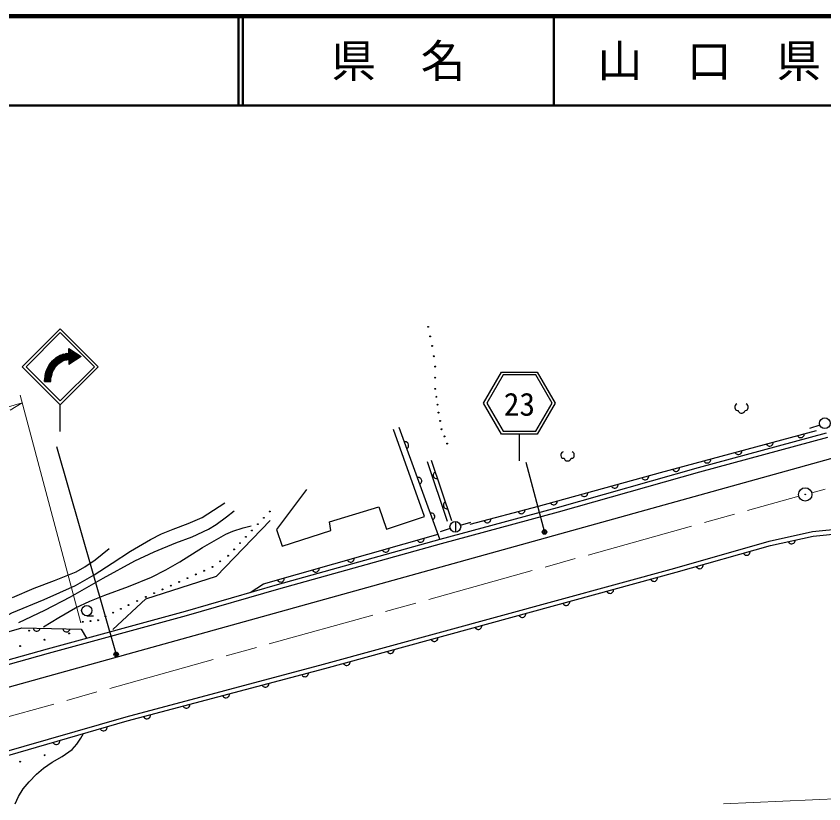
# Model space of a CAD drawing. Units: millimetres, scale not verified. Extents: x 40000 to 680000, y 20000 to 380000.
# Drawn here: x 272903 to 363184, y 291952 to 380000 of the extents above; entities that cross this region are included whole.
import ezdxf
from ezdxf.enums import TextEntityAlignment as Align

# ---------------------------------------------------------------- set-up
doc = ezdxf.new("R2010")
doc.units = ezdxf.units.MM
doc.header["$LTSCALE"] = 1000
doc.linetypes.add('CHAIN', pattern=[18.5, 12, -1.5, 3.5, -1.5])
for name, color, linetype, lineweight in [('M-BGD', 7, 'Continuous', 25), ('M-BMK', 2, 'CHAIN', 13), ('M-BMK-SRVR', 3, 'Continuous', 25), ('M-STR-HTXT', 7, 'Continuous', 13), ('M-STR-STRC', 7, 'Continuous', 25), ('M-TTL', 2, 'Continuous', 140), ('M-TTL-LINE', 7, 'Continuous', 50)]:
    doc.layers.add(name, color=color, linetype=linetype, lineweight=lineweight)
doc.layers.add('M-TTL-TXT', color=7, linetype='Continuous')
doc.styles.add('ＭＳ ゴシック', font='')
doc.styles.get('ＭＳ ゴシック').set_extended_font_data('MS Gothic')

msp = doc.modelspace()

# ---------------------------------------------------------------- linework, layer by layer
at = {"layer": 'M-BGD'}
for p, q in [((353262, 336474), (353232, 336354)), ((353232, 336354), (353232, 336234)), ((353232, 336234), (353262, 336114)), ((353352, 336594), (353262, 336474)), ((353262, 336114), (353322, 336024)), ((353322, 336024), (353412, 335964)), ((353472, 336654), (353352, 336594)), ((353412, 335964), (353532, 335934)), ((353532, 335934), (353592, 335934)), ((353592, 335934), (353622, 335844)), ((354342, 335844), (354372, 335934)), ((354372, 335934), (354432, 335934)), ((354432, 335934), (354552, 335964)), ((354612, 336594), (354492, 336654)), ((354552, 335964), (354642, 336024)), ((354702, 336474), (354612, 336594)), ((354642, 336024), (354702, 336114)), ((354732, 336354), (354702, 336474)), ((354702, 336114), (354732, 336234)), ((354732, 336234), (354732, 336354)), ((353622, 335844), (353682, 335754)), ((353682, 335754), (353802, 335664)), ((353802, 335664), (353922, 335634)), ((353922, 335634), (354042, 335634)), ((354042, 335634), (354132, 335664)), ((354132, 335664), (354252, 335724)), ((354252, 335724), (354312, 335784)), ((354312, 335784), (354342, 335844)), ((362726, 334295), (361593, 333901)), ((318546, 324090), (315081, 333802)), ((320279, 321543), (315706, 334030)), ((344933, 328981), (362359, 333699)), ((349177, 329557), (363498, 333425)), ((360915, 333043), (360971, 333141)), ((360971, 333141), (360996, 333231)), ((360996, 333231), (361002, 333332)), ((316398, 332418), (316297, 332415)), ((316490, 332400), (316398, 332418)), ((316592, 332353), (316490, 332400)), ((316665, 332294), (316592, 332353)), ((316728, 332215), (316665, 332294)), ((349310, 329076), (363618, 332940)), ((357486, 332197), (357511, 332287)), ((357511, 332287), (357517, 332388)), ((360230, 333123), (360286, 333038)), ((360286, 333038), (360353, 332974)), ((360353, 332974), (360451, 332917)), ((360451, 332917), (360541, 332892)), ((360541, 332892), (360642, 332886)), ((360642, 332886), (360766, 332920)), ((360766, 332920), (360850, 332976)), ((360850, 332976), (360915, 333043)), ((316572, 331664), (316651, 331727)), ((316651, 331727), (316710, 331799)), ((316710, 331799), (316757, 331902)), ((316772, 332095), (316728, 332215)), ((316757, 331902), (316775, 331993)), ((316775, 331993), (316772, 332095)), ((354001, 331254), (354026, 331344)), ((354026, 331344), (354032, 331445)), ((356745, 332179), (356801, 332095)), ((356801, 332095), (356868, 332030)), ((356868, 332030), (356966, 331974)), ((356966, 331974), (357056, 331948)), ((357056, 331948), (357157, 331943)), ((357157, 331943), (357281, 331976)), ((357281, 331976), (357365, 332032)), ((357365, 332032), (357429, 332099)), ((357429, 332099), (357486, 332197)), ((333818, 331117), (333788, 330997)), ((333788, 330997), (333788, 330877)), ((333788, 330877), (333818, 330757)), ((333908, 331237), (333818, 331117)), ((333818, 330757), (333878, 330667)), ((333878, 330667), (333968, 330607)), ((334028, 331297), (333908, 331237)), ((333968, 330607), (334088, 330577)), ((334088, 330577), (334148, 330577)), ((334148, 330577), (334178, 330487)), ((334178, 330487), (334238, 330397)), ((334868, 330427), (334898, 330487)), ((334898, 330487), (334928, 330577)), ((334928, 330577), (334988, 330577)), ((334988, 330577), (335108, 330607)), ((335168, 331237), (335048, 331297)), ((335108, 330607), (335198, 330667)), ((335258, 331117), (335168, 331237)), ((335198, 330667), (335258, 330757)), ((335288, 330997), (335258, 331117)), ((335258, 330757), (335288, 330877)), ((335288, 330877), (335288, 330997)), ((350541, 330400), (350547, 330501)), ((353260, 331236), (353316, 331151)), ((353316, 331151), (353383, 331087)), ((353383, 331087), (353481, 331030)), ((353481, 331030), (353571, 331005)), ((353571, 331005), (353672, 330999)), ((353672, 330999), (353795, 331032)), ((353795, 331032), (353880, 331088)), ((353880, 331088), (353944, 331156)), ((353944, 331156), (354001, 331254)), ((318830, 330218), (321084, 323566)), ((319303, 330364), (321556, 323639)), ((333408, 325060), (349177, 329557)), ((334238, 330397), (334358, 330307)), ((334358, 330307), (334478, 330277)), ((334478, 330277), (334598, 330277)), ((334598, 330277), (334688, 330307)), ((334688, 330307), (334808, 330367)), ((334808, 330367), (334868, 330427)), ((347056, 329456), (347061, 329558)), ((349774, 330292), (349830, 330208)), ((349830, 330208), (349898, 330143)), ((349898, 330143), (349996, 330087)), ((349996, 330087), (350086, 330061)), ((350086, 330061), (350187, 330055)), ((350187, 330055), (350310, 330089)), ((350310, 330089), (350394, 330145)), ((350394, 330145), (350459, 330212)), ((350459, 330212), (350515, 330310)), ((350515, 330310), (350541, 330400)), ((319547, 328829), (319527, 328738)), ((319527, 328738), (319527, 328636)), ((319527, 328636), (319568, 328515)), ((319598, 328930), (319547, 328829)), ((319658, 329001), (319598, 328930)), ((319739, 329062), (319658, 329001)), ((331299, 325238), (344933, 328981)), ((333541, 324579), (349310, 329076)), ((346289, 329348), (346345, 329264)), ((346345, 329264), (346412, 329199)), ((346412, 329199), (346511, 329143)), ((346511, 329143), (346600, 329118)), ((346600, 329118), (346701, 329112)), ((346701, 329112), (346825, 329145)), ((346825, 329145), (346909, 329201)), ((346909, 329201), (346974, 329269)), ((346974, 329269), (347030, 329367)), ((347030, 329367), (347056, 329456)), ((317856, 328437), (317755, 328434)), ((317948, 328419), (317856, 328437)), ((318050, 328372), (317948, 328419)), ((318030, 327683), (318109, 327746)), ((318123, 328313), (318050, 328372)), ((318109, 327746), (318168, 327818)), ((318186, 328234), (318123, 328313)), ((318168, 327818), (318215, 327921)), ((318230, 328114), (318186, 328234)), ((318215, 327921), (318233, 328013)), ((318233, 328013), (318230, 328114)), ((319568, 328515), (319629, 328434)), ((319629, 328434), (319700, 328374)), ((319700, 328374), (319801, 328323)), ((319801, 328323), (319892, 328303)), ((319892, 328303), (319993, 328303)), ((342843, 328407), (342899, 328323)), ((342899, 328323), (342966, 328259)), ((342966, 328259), (343065, 328203)), ((343065, 328203), (343155, 328178)), ((343155, 328178), (343256, 328172)), ((343256, 328172), (343379, 328206)), ((343379, 328206), (343463, 328263)), ((343463, 328263), (343528, 328330)), ((343528, 328330), (343584, 328428)), ((343584, 328428), (343609, 328518)), ((343609, 328518), (343614, 328619)), ((305368, 327100), (302017, 322613)), ((339434, 327472), (339490, 327388)), ((339490, 327388), (339558, 327323)), ((339558, 327323), (339656, 327267)), ((339656, 327267), (339746, 327242)), ((339746, 327242), (339847, 327237)), ((339847, 327237), (339971, 327271)), ((339971, 327271), (340055, 327327)), ((340055, 327327), (340119, 327394)), ((340119, 327394), (340175, 327493)), ((340175, 327493), (340200, 327582)), ((340200, 327582), (340206, 327683)), ((336026, 326536), (336082, 326452)), ((336082, 326452), (336149, 326387)), ((336149, 326387), (336248, 326331)), ((336248, 326331), (336338, 326306)), ((336338, 326306), (336439, 326301)), ((336439, 326301), (336562, 326335)), ((336562, 326335), (336646, 326391)), ((336646, 326391), (336711, 326459)), ((336711, 326459), (336767, 326557)), ((336767, 326557), (336792, 326647)), ((336792, 326647), (336797, 326748)), ((307924, 323465), (313434, 325169)), ((313434, 325169), (314286, 322670)), ((320308, 321552), (333408, 325060)), ((320674, 325466), (320654, 325375)), ((320654, 325375), (320654, 325274)), ((320654, 325274), (320695, 325153)), ((320724, 325568), (320674, 325466)), ((320695, 325153), (320756, 325072)), ((320785, 325638), (320724, 325568)), ((320756, 325072), (320827, 325011)), ((320866, 325699), (320785, 325638)), ((323665, 323203), (331299, 325238)), ((332617, 325600), (332673, 325516)), ((332673, 325516), (332741, 325452)), ((332741, 325452), (332839, 325396)), ((332839, 325396), (332929, 325371)), ((332929, 325371), (333030, 325365)), ((333030, 325365), (333154, 325399)), ((333154, 325399), (333238, 325455)), ((333238, 325455), (333302, 325523)), ((333302, 325523), (333358, 325621)), ((333358, 325621), (333383, 325711)), ((333383, 325711), (333389, 325812)), ((319314, 324456), (319213, 324453)), ((319406, 324438), (319314, 324456)), ((319508, 324391), (319406, 324438)), ((319581, 324332), (319508, 324391)), ((319644, 324253), (319581, 324332)), ((319688, 324133), (319644, 324253)), ((319691, 324032), (319688, 324133)), ((320440, 321069), (333541, 324579)), ((320827, 325011), (320928, 324961)), ((320928, 324961), (321019, 324941)), ((321019, 324941), (321120, 324941)), ((329004, 324626), (329059, 324542)), ((329059, 324542), (329126, 324477)), ((329126, 324477), (329224, 324420)), ((329224, 324420), (329314, 324394)), ((329314, 324394), (329415, 324388)), ((329415, 324388), (329539, 324421)), ((329539, 324421), (329623, 324477)), ((329623, 324477), (329688, 324544)), ((329688, 324544), (329745, 324642)), ((329745, 324642), (329770, 324731)), ((329770, 324731), (329777, 324832)), ((295289, 317400), (301287, 323625)), ((308094, 322499), (307924, 323465)), ((314286, 322670), (318546, 324090)), ((319488, 323702), (319567, 323765)), ((319567, 323765), (319626, 323837)), ((319626, 323837), (319673, 323940)), ((319673, 323940), (319691, 324032)), ((321993, 323520), (321993, 322320)), ((322568, 323093), (323717, 323438)), ((325187, 323608), (325242, 323524)), ((325242, 323524), (325309, 323459)), ((325309, 323459), (325407, 323402)), ((325407, 323402), (325497, 323377)), ((325497, 323377), (325598, 323370)), ((325598, 323370), (325722, 323403)), ((325722, 323403), (325806, 323459)), ((325806, 323459), (325871, 323526)), ((325871, 323526), (325928, 323624)), ((325928, 323624), (325954, 323714)), ((325954, 323714), (325960, 323815)), ((302017, 322613), (302642, 320739)), ((302642, 320739), (308094, 322499)), ((321424, 322731), (320286, 322351)), ((357080, 321305), (361916, 322380)), ((361916, 322380), (368091, 323006)), ((361995, 321885), (368119, 322507)), ((300540, 316536), (320080, 322087)), ((302113, 316467), (320308, 321552)), ((317741, 321422), (317798, 321339)), ((318426, 321351), (318482, 321450)), ((318482, 321450), (318506, 321540)), ((318506, 321540), (318510, 321641)), ((357203, 320820), (361995, 321885)), ((359979, 321339), (359990, 321440)), ((302250, 315986), (320440, 321069)), ((314598, 320430), (314603, 320531)), ((317798, 321339), (317866, 321275)), ((317866, 321275), (317965, 321220)), ((317965, 321220), (318055, 321196)), ((318055, 321196), (318156, 321191)), ((318156, 321191), (318279, 321226)), ((318279, 321226), (318363, 321283)), ((318363, 321283), (318426, 321351)), ((346535, 318315), (357080, 321305)), ((346669, 317833), (357203, 320820)), ((359209, 321266), (359261, 321179)), ((359261, 321179), (359325, 321112)), ((359325, 321112), (359420, 321051)), ((359420, 321051), (359509, 321021)), ((359509, 321021), (359610, 321011)), ((359610, 321011), (359734, 321039)), ((359734, 321039), (359821, 321091)), ((359821, 321091), (359889, 321155)), ((359889, 321155), (359950, 321250)), ((359950, 321250), (359979, 321339)), ((313833, 320312), (313890, 320229)), ((313890, 320229), (313958, 320165)), ((313958, 320165), (314057, 320110)), ((314057, 320110), (314147, 320085)), ((314147, 320085), (314248, 320081)), ((314248, 320081), (314371, 320116)), ((314371, 320116), (314455, 320173)), ((314455, 320173), (314519, 320241)), ((314519, 320241), (314574, 320340)), ((314574, 320340), (314598, 320430)), ((354185, 319964), (354242, 319881)), ((354242, 319881), (354310, 319817)), ((354310, 319817), (354408, 319762)), ((354408, 319762), (354498, 319737)), ((354498, 319737), (354600, 319733)), ((354600, 319733), (354723, 319768)), ((354723, 319768), (354806, 319825)), ((354806, 319825), (354870, 319893)), ((354870, 319893), (354925, 319992)), ((354925, 319992), (354950, 320082)), ((354950, 320082), (354954, 320183)), ((309925, 319202), (309982, 319118)), ((309982, 319118), (310050, 319054)), ((310050, 319054), (310149, 318999)), ((310149, 318999), (310239, 318975)), ((310239, 318975), (310340, 318970)), ((310340, 318970), (310463, 319005)), ((310463, 319005), (310547, 319062)), ((310547, 319062), (310611, 319131)), ((310611, 319131), (310666, 319229)), ((310666, 319229), (310690, 319319)), ((310690, 319319), (310695, 319420)), ((306017, 318092), (306074, 318008)), ((306074, 318008), (306142, 317944)), ((306142, 317944), (306241, 317889)), ((306241, 317889), (306331, 317865)), ((306331, 317865), (306432, 317860)), ((306432, 317860), (306555, 317895)), ((306555, 317895), (306639, 317952)), ((306639, 317952), (306703, 318020)), ((306703, 318020), (306758, 318119)), ((306758, 318119), (306782, 318209)), ((306782, 318209), (306787, 318310)), ((307267, 307577), (346535, 318315)), ((307398, 307094), (346669, 317833)), ((348918, 318471), (348975, 318387)), ((348975, 318387), (349043, 318323)), ((349043, 318323), (349141, 318268)), ((349141, 318268), (349232, 318244)), ((349232, 318244), (349333, 318239)), ((349333, 318239), (349456, 318274)), ((349456, 318274), (349539, 318331)), ((349539, 318331), (349603, 318399)), ((349603, 318399), (349658, 318498)), ((349658, 318498), (349683, 318588)), ((349683, 318588), (349687, 318689)), ((287383, 314855), (295289, 317400)), ((302109, 316981), (302166, 316898)), ((302166, 316898), (302234, 316834)), ((302731, 316842), (302795, 316910)), ((302795, 316910), (302850, 317009)), ((302850, 317009), (302874, 317099)), ((302874, 317099), (302879, 317200)), ((343829, 317057), (343885, 316972)), ((343885, 316972), (343952, 316908)), ((343952, 316908), (344051, 316852)), ((344365, 316855), (344449, 316911)), ((344449, 316911), (344514, 316979)), ((344514, 316979), (344570, 317077)), ((344570, 317077), (344595, 317167)), ((344595, 317167), (344600, 317268)), ((291820, 313486), (302113, 316467)), ((291955, 313005), (302250, 315986)), ((299060, 315583), (300540, 316536)), ((302234, 316834), (302333, 316779)), ((302333, 316779), (302423, 316755)), ((302423, 316755), (302524, 316750)), ((302524, 316750), (302648, 316785)), ((302648, 316785), (302731, 316842)), ((344051, 316852), (344140, 316827)), ((344140, 316827), (344242, 316821)), ((344242, 316821), (344365, 316855)), ((338920, 315714), (338976, 315630)), ((338976, 315630), (339043, 315566)), ((339043, 315566), (339142, 315509)), ((339142, 315509), (339232, 315484)), ((339232, 315484), (339333, 315479)), ((339333, 315479), (339456, 315513)), ((339456, 315513), (339540, 315569)), ((339540, 315569), (339605, 315636)), ((339605, 315636), (339661, 315734)), ((339661, 315734), (339686, 315824)), ((339686, 315824), (339692, 315925)), ((283702, 311447), (287383, 314855)), ((334011, 314372), (334067, 314288)), ((334067, 314288), (334135, 314223)), ((334135, 314223), (334233, 314167)), ((334547, 314170), (334631, 314226)), ((334631, 314226), (334696, 314294)), ((334696, 314294), (334752, 314392)), ((334752, 314392), (334777, 314482)), ((334777, 314482), (334783, 314583)), ((276403, 309274), (291820, 313486)), ((334233, 314167), (334323, 314142)), ((334323, 314142), (334424, 314136)), ((334424, 314136), (334547, 314170)), ((276535, 308792), (291955, 313005)), ((280794, 312978), (281544, 312978)), ((329102, 313029), (329158, 312945)), ((329158, 312945), (329226, 312881)), ((329226, 312881), (329324, 312825)), ((329324, 312825), (329414, 312799)), ((329414, 312799), (329515, 312794)), ((329515, 312794), (329638, 312828)), ((329638, 312828), (329722, 312884)), ((329722, 312884), (329787, 312951)), ((329787, 312951), (329843, 313050)), ((329843, 313050), (329868, 313139)), ((329868, 313139), (329874, 313240)), ((261630, 308257), (273541, 311632)), ((273541, 311632), (280186, 311462)), ((274802, 311600), (274832, 311503)), ((274832, 311503), (274878, 311422)), ((275518, 311405), (275568, 311484)), ((275568, 311484), (275602, 311579)), ((278125, 311515), (278155, 311418)), ((278890, 311399), (278925, 311494)), ((324193, 311687), (324249, 311603)), ((324249, 311603), (324317, 311538)), ((324317, 311538), (324415, 311482)), ((324415, 311482), (324505, 311457)), ((324606, 311451), (324729, 311485)), ((324729, 311485), (324813, 311541)), ((324813, 311541), (324878, 311609)), ((324878, 311609), (324934, 311707)), ((324934, 311707), (324959, 311797)), ((324959, 311797), (324965, 311898)), ((274878, 311422), (274956, 311340)), ((274956, 311340), (275034, 311290)), ((275034, 311290), (275130, 311255)), ((275130, 311255), (275258, 311252)), ((275258, 311252), (275354, 311282)), ((275354, 311282), (275436, 311328)), ((275436, 311328), (275518, 311405)), ((278155, 311418), (278201, 311337)), ((278201, 311337), (278278, 311255)), ((278278, 311255), (278357, 311205)), ((278357, 311205), (278452, 311170)), ((278452, 311170), (278580, 311167)), ((278580, 311167), (278677, 311196)), ((278677, 311196), (278758, 311242)), ((278758, 311242), (278840, 311320)), ((278840, 311320), (278890, 311399)), ((280186, 311462), (280777, 310469)), ((324505, 311457), (324606, 311451)), ((319284, 310345), (319340, 310260)), ((319340, 310260), (319408, 310196)), ((319408, 310196), (319506, 310140)), ((319506, 310140), (319596, 310115)), ((319596, 310115), (319697, 310109)), ((319697, 310109), (319820, 310143)), ((319820, 310143), (319905, 310199)), ((319905, 310199), (319969, 310266)), ((319969, 310266), (320025, 310365)), ((320025, 310365), (320050, 310455)), ((320050, 310455), (320056, 310556)), ((261662, 305196), (276403, 309274)), ((261795, 304714), (276535, 308792)), ((314375, 309002), (314431, 308918)), ((314431, 308918), (314499, 308853)), ((314499, 308853), (314597, 308797)), ((314597, 308797), (314687, 308772)), ((314687, 308772), (314788, 308767)), ((314788, 308767), (314911, 308800)), ((314911, 308800), (314996, 308857)), ((314996, 308857), (315060, 308924)), ((315060, 308924), (315116, 309022)), ((315116, 309022), (315141, 309112)), ((315141, 309112), (315147, 309213)), ((310232, 307770), (310238, 307871)), ((285188, 301696), (307267, 307577)), ((285321, 301214), (307398, 307094)), ((309466, 307660), (309523, 307576)), ((309523, 307576), (309590, 307511)), ((309590, 307511), (309688, 307455)), ((309688, 307455), (309778, 307430)), ((309778, 307430), (309879, 307424)), ((309879, 307424), (310003, 307458)), ((310003, 307458), (310087, 307514)), ((310087, 307514), (310151, 307582)), ((310151, 307582), (310207, 307680)), ((310207, 307680), (310232, 307770)), ((304804, 306403), (304859, 306319)), ((304859, 306319), (304926, 306254)), ((304926, 306254), (305024, 306197)), ((305024, 306197), (305114, 306171)), ((305114, 306171), (305215, 306165)), ((305215, 306165), (305338, 306198)), ((305338, 306198), (305423, 306253)), ((305423, 306253), (305488, 306320)), ((305488, 306320), (305545, 306418)), ((305545, 306418), (305570, 306508)), ((305570, 306508), (305577, 306609)), ((300388, 305227), (300444, 305143)), ((301073, 305145), (301129, 305242)), ((301129, 305242), (301155, 305332)), ((301155, 305332), (301161, 305433)), ((296740, 304156), (296746, 304257)), ((300444, 305143), (300511, 305078)), ((300511, 305078), (300609, 305021)), ((300609, 305021), (300698, 304995)), ((300698, 304995), (300799, 304989)), ((300799, 304989), (300923, 305022)), ((300923, 305022), (301008, 305078)), ((301008, 305078), (301073, 305145)), ((295973, 304051), (296029, 303967)), ((296029, 303967), (296096, 303902)), ((296096, 303902), (296194, 303845)), ((296194, 303845), (296283, 303819)), ((296283, 303819), (296384, 303813)), ((296384, 303813), (296508, 303846)), ((296508, 303846), (296592, 303902)), ((296592, 303902), (296657, 303969)), ((296657, 303969), (296714, 304066)), ((296714, 304066), (296740, 304156)), ((291558, 302875), (291613, 302791)), ((291613, 302791), (291680, 302726)), ((291680, 302726), (291778, 302669)), ((291778, 302669), (291868, 302643)), ((291868, 302643), (291969, 302637)), ((291969, 302637), (292093, 302670)), ((292093, 302670), (292177, 302726)), ((292177, 302726), (292242, 302793)), ((292242, 302793), (292299, 302891)), ((292299, 302891), (292325, 302980)), ((292325, 302980), (292331, 303081)), ((264061, 295582), (285188, 301696)), ((287143, 301699), (287198, 301615)), ((287198, 301615), (287265, 301550)), ((287265, 301550), (287363, 301493)), ((287677, 301494), (287762, 301550)), ((287762, 301550), (287827, 301617)), ((287827, 301617), (287884, 301715)), ((287884, 301715), (287909, 301804)), ((287909, 301804), (287916, 301905)), ((264196, 295100), (285321, 301214)), ((287363, 301493), (287453, 301467)), ((287453, 301467), (287554, 301461)), ((287554, 301461), (287677, 301494)), ((282297, 300339), (282354, 300256)), ((282354, 300256), (282422, 300192)), ((282422, 300192), (282521, 300138)), ((282521, 300138), (282612, 300114)), ((282612, 300114), (282713, 300110)), ((282713, 300110), (282836, 300145)), ((282836, 300145), (282919, 300203)), ((282919, 300203), (282983, 300271)), ((282983, 300271), (283037, 300370)), ((283037, 300370), (283061, 300460)), ((283061, 300460), (283065, 300561)), ((277701, 298742), (277756, 298842)), ((277756, 298842), (277780, 298932)), ((277780, 298932), (277784, 299033)), ((277015, 298810), (277073, 298727)), ((277073, 298727), (277141, 298664)), ((277141, 298664), (277240, 298609)), ((277240, 298609), (277330, 298585)), ((277330, 298585), (277431, 298581)), ((277431, 298581), (277554, 298617)), ((277554, 298617), (277638, 298674)), ((277638, 298674), (277701, 298742))]:
    msp.add_line(p, q, dxfattribs=at)
for points in [[(268599, 311125), (270491, 312256), (272430, 313290), (276018, 314777), (279537, 316350), (281610, 317557), (283638, 318855), (285669, 320184), (287905, 321511), (289159, 322125), (290448, 322643), (292139, 323272), (293701, 323972), (296222, 325584)], [(273203, 312223), (276094, 313597), (278987, 315088), (282627, 317188), (286162, 319106), (288337, 320115), (290745, 321110), (292576, 321812), (294393, 322638), (295277, 323183), (296404, 324017), (297271, 324718)], [(275972, 311726), (277664, 312799), (279522, 313856), (281150, 314615), (282824, 315283), (285453, 316247), (288042, 317307), (289640, 318107), (291196, 319004), (293721, 320601), (296325, 322111), (297129, 322447), (298275, 322794), (299188, 323015)], [(272495, 315028), (274921, 316065), (277201, 316901), (279603, 317896), (280569, 318441), (281726, 319234), (283290, 320490)], [(272782, 291967), (273164, 292791), (273701, 293636), (274341, 294416), (275192, 295270), (275950, 295924), (276930, 296618), (278059, 297261), (279173, 298027), (279694, 298618), (280137, 299292), (280431, 299799)]]:
    msp.add_lwpolyline(points, dxfattribs=at)
for centre, radius in [((318954, 345269), 50), ((319176, 344204), 50), ((319398, 343139), 50), ((319575, 341985), 50), ((319753, 340831), 50), ((319753, 339589), 50), ((319753, 338347), 50), ((319871, 337459), 50), ((319990, 336572), 50), ((320108, 335684), 50), ((363293, 334492), 600), ((320285, 334752), 50), ((320463, 333820), 50), ((320773, 333022), 50), ((321084, 332223), 50), ((301252, 324625), 50), ((299921, 323213), 50), ((300587, 323919), 50), ((321993, 322920), 600), ((299256, 322507), 50), ((298590, 321801), 50), ((297925, 321095), 50), ((296594, 319683), 50), ((297260, 320389), 50), ((295714, 319059), 50), ((293904, 318015), 50), ((294834, 318434), 50), ((292043, 317177), 50), ((292973, 317596), 50), ((290183, 316339), 50), ((291113, 316758), 50), ((287393, 315083), 50), ((288323, 315502), 50), ((289253, 315920), 50), ((285462, 314174), 50), ((286427, 314628), 50), ((280794, 313548), 570), ((283758, 313322), 50), ((284610, 313748), 50), ((281202, 312385), 50), ((282054, 312470), 50), ((282906, 312896), 50), ((280350, 312300), 50), ((274357, 311311), 50), ((278819, 311005), 50), ((276081, 310296), 50), ((273342, 309588), 50), ((276089, 297379), 50), ((273352, 296666), 50)]:
    msp.add_circle(centre, radius, dxfattribs=at)
at = {"layer": 'M-BMK'}
for p, q in [((361829, 326731), (363346, 327139)), ((265555, 299889), (360383, 326335))]:
    msp.add_line(p, q, dxfattribs=at)
at = {"layer": 'M-BMK-SRVR'}
for radius in [750, 30]:
    msp.add_circle((361105, 326536), radius, dxfattribs=at)
at = {"layer": 'M-STR-HTXT'}
for p, q in [((172072, 308025), (273571, 336766)), ((273571, 336766), (272243, 335953)), ((280131, 312188), (273341, 337629)), ((351973, 291938), (366273, 292588))]:
    msp.add_line(p, q, dxfattribs=at)
at = {"layer": 'M-STR-STRC'}
for p, q in [((273590, 340803), (277832, 345045)), ((277832, 345045), (282075, 340803)), ((277832, 344621), (274014, 340803)), ((281651, 340803), (277832, 344621)), ((279461, 342417), (276305, 340388)), ((279341, 342494), (276397, 340601)), ((279221, 342571), (276504, 340825)), ((278527, 342280), (276649, 341072)), ((278193, 342219), (276877, 341374)), ((279581, 342339), (278320, 341528)), ((279701, 342262), (278655, 341590)), ((278782, 342303), (278782, 342853)), ((278782, 342853), (280182, 341953)), ((278860, 342803), (278782, 342753)), ((278980, 342726), (278782, 342598)), ((279100, 342648), (278782, 342444)), ((279822, 342185), (278782, 341517)), ((279942, 342107), (278782, 341362)), ((280062, 342030), (278782, 341207)), ((280182, 341953), (278782, 341053)), ((278782, 341603), (278782, 341053)), ((277832, 336560), (273590, 340803)), ((274014, 340803), (277832, 336984)), ((277069, 340415), (276146, 339822)), ((277220, 340667), (276186, 340002)), ((277442, 340964), (276239, 340191)), ((282075, 340803), (277832, 336560)), ((277832, 336984), (281651, 340803)), ((276822, 339638), (276082, 339163)), ((276856, 339815), (276085, 339319)), ((276911, 340004), (276093, 339478)), ((276978, 340202), (276117, 339649)), ((276794, 339466), (276307, 339153)), ((325155, 336757), (327155, 340221)), ((327328, 339921), (325501, 336757)), ((327155, 340221), (331155, 340221)), ((330982, 339921), (327328, 339921)), ((332809, 336757), (330982, 339921)), ((331155, 340221), (333155, 336757)), ((276082, 339153), (276782, 339153)), ((276788, 339307), (276548, 339153)), ((327155, 333293), (325155, 336757)), ((325501, 336757), (327328, 333593)), ((330982, 333593), (332809, 336757)), ((333155, 336757), (331155, 333293)), ((277832, 333560), (277832, 336560)), ((331155, 333293), (327155, 333293)), ((327328, 333593), (330982, 333593)), ((329155, 330293), (329155, 333293)), ((255267, 300348), (367508, 331539)), ((277431, 331892), (284076, 308661)), ((329870, 330155), (331960, 322339))]:
    msp.add_line(p, q, dxfattribs=at)
for points in [[(276082, 339153), (276085, 339319), (276093, 339478), (276131, 339749), (276146, 339822), (276186, 340002), (276239, 340191), (276344, 340507), (276608, 341021), (276951, 341468), (277360, 341830), (277820, 342096), (278193, 342219), (278527, 342280), (278782, 342303)], [(276782, 339153), (276788, 339307), (276794, 339466), (276822, 339638), (276842, 339747), (276911, 340004), (276978, 340202), (277017, 340305), (277069, 340415), (277220, 340667), (277298, 340795), (277442, 340964), (277667, 341187), (278103, 341457), (278320, 341528), (278580, 341590), (278782, 341603)]]:
    msp.add_lwpolyline(points, dxfattribs=at)
for centre, radius in [((331960, 322339), 250), ((331960, 322339), 150), ((331960, 322339), 50), ((284076, 308661), 250), ((284076, 308661), 150), ((284076, 308661), 50)]:
    msp.add_circle(centre, radius, dxfattribs=at)
at = {"layer": 'M-TTL'}
msp.add_line((680000, 380000), (40000, 380000), dxfattribs=at)
at = {"layer": 'M-TTL-LINE'}
for p, q in [((297750, 380000), (297750, 370000)), ((298250, 380000), (298250, 370000)), ((333000, 380000), (333000, 370000)), ((40000, 370000), (680000, 370000))]:
    msp.add_line(p, q, dxfattribs=at)

# ---------------------------------------------------------------- texts
at = {"layer": 'M-STR-STRC', "style": 'ＭＳ ゴシック'}
msp.add_text('23', height=2566, dxfattribs=at).set_placement((329155, 336621), align=Align.MIDDLE_CENTER)
at = {"layer": 'M-TTL-TXT', "style": 'ＭＳ ゴシック'}
for s, p in [('県\u3000名', (315625, 375000)), ('山\u3000口\u3000県', (350375, 375000))]:
    msp.add_text(s, height=3666, dxfattribs=at).set_placement(p, align=Align.MIDDLE_CENTER)

doc.saveas('drawing.dxf')
